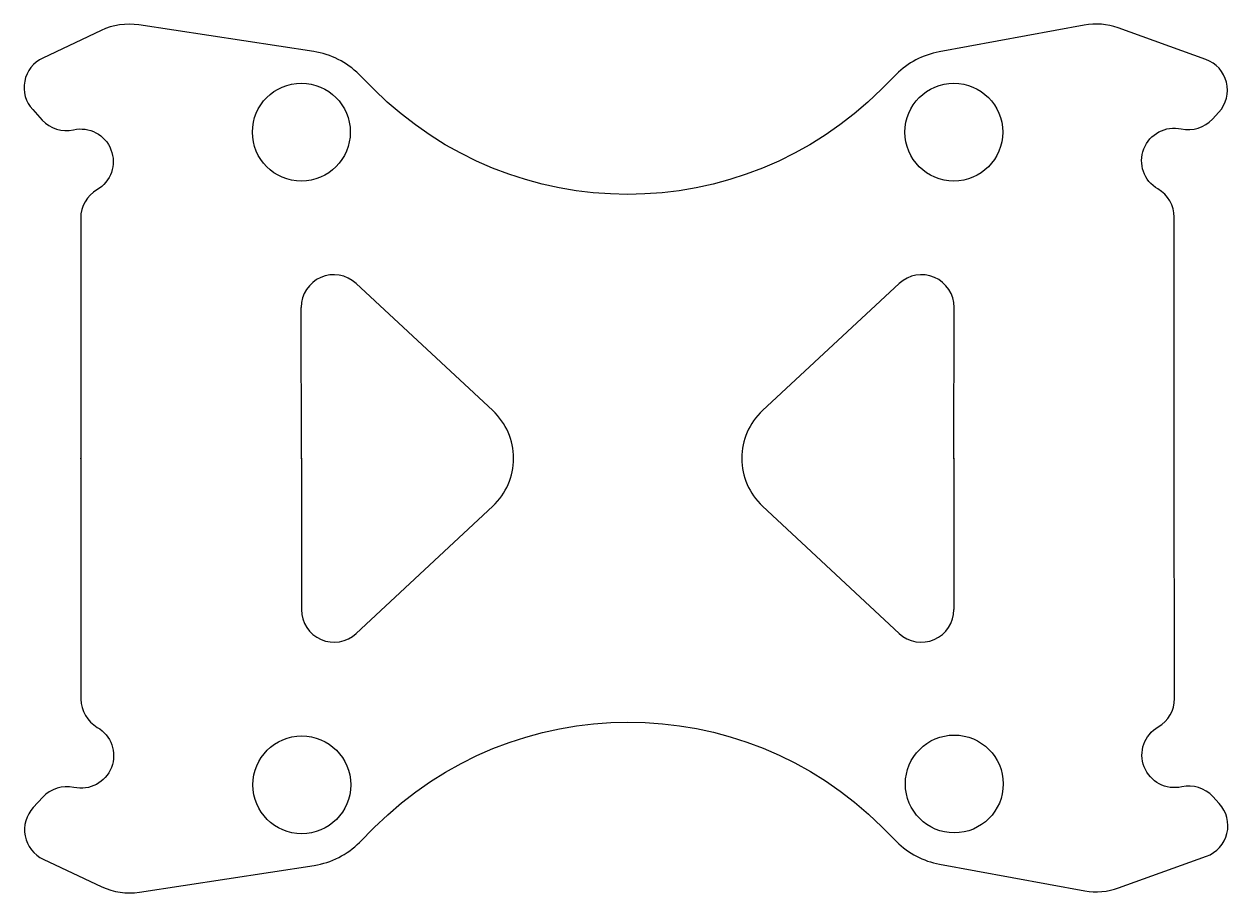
# Model space of a CAD drawing. Header units: millimetres. Extents: x -18.5 to 18.4, y -13.3 to 13.3.
import ezdxf

# ---------------------------------------------------------------- set-up
doc = ezdxf.new("R2010")
doc.units = ezdxf.units.MM
doc.layers.get('0').update_dxf_attribs({"linetype": 'CONTINUOUS'})

msp = doc.modelspace()

# ---------------------------------------------------------------- linework, layer by layer
for p, q in [((-8.325, 5.36), (-4.133, 1.461)), ((8.325, 5.36), (4.133, 1.461)), ((-10, -0.013), (-10.006, 4.626)), ((10, -0.013), (10.006, 4.626)), ((-16.757, -0.007), (-16.757, 0.004)), ((-10, 0), (-10, -4.639)), ((10, 0), (10, -4.639)), ((-16.757, -0.015), (-16.757, -0.004)), ((-16.757, -0.007), (-16.757, -0.018)), ((-16.757, -0.015), (-16.757, -0.026)), ((-8.318, -5.371), (-4.131, -1.466)), ((8.318, -5.371), (4.131, -1.466))]:
    msp.add_line(p, q)
msp.add_lwpolyline([(7.777, 11.312, -0.414213), (-7.779, 11.312), (-8.233, 11.767, 0.159595), (-9.622, 12.47), (-14.982, 13.284, 0.149092), (-16.136, 13.116), (-17.927, 12.27, 0.50619), (-18.235, 10.688), (-17.941, 10.369, 0.267949), (-16.986, 10.071, -0.858652), (-16.266, 8.23, 0.267949), (-16.765, 7.364), (-16.762, 4.53), (-16.756, -4.552), (-16.756, -7.385, 0.267949), (-16.255, -8.251, -0.858652), (-16.973, -10.093, 0.267949), (-17.928, -10.392), (-18.221, -10.712, 0.50619), (-17.911, -12.293), (-16.12, -13.136, 0.149092), (-14.965, -13.304), (-9.606, -12.482, 0.159595), (-8.218, -11.777), (-7.765, -11.322, -0.414213), (7.792, -11.302), (8.246, -11.756, 0.151889), (9.561, -12.445), (14.011, -13.26, 0.132607), (15.05, -13.174), (17.738, -12.204, 0.536314), (18.135, -10.586), (17.938, -10.373, 0.267949), (16.984, -10.075, -0.858618), (16.264, -8.234, 0.267949), (16.763, -7.368), (16.756, 0.011), (16.754, 7.389, 0.267949), (16.253, 8.255, -0.858618), (16.971, 10.097, 0.267949), (17.925, 10.397), (18.121, 10.61, 0.536314), (17.723, 12.227), (15.033, 13.194, 0.132607), (13.994, 13.278), (9.545, 12.457, 0.151889), (8.231, 11.767)], format="xyb", close=True)
for centre in [(-10.001, 9.999), (9.999, 9.999), (10.012, -9.986), (-9.988, -10.012)]:
    msp.add_circle(centre, 1.5)
for centre, radius, start, end in [((-9.006, 4.628), 1, 47.076, 180.0738), ((9.006, 4.628), 1, -0.0738, 132.924), ((-5.495, -0.004), 2, -47.0022, 47.076), ((5.495, -0.004), 2, 132.924, 227.0022), ((-9, -4.639), 1, 180, 312.9978), ((9, -4.639), 1, -132.9978, 0)]:
    msp.add_arc(centre, radius, start, end)

doc.saveas('drawing.dxf')
